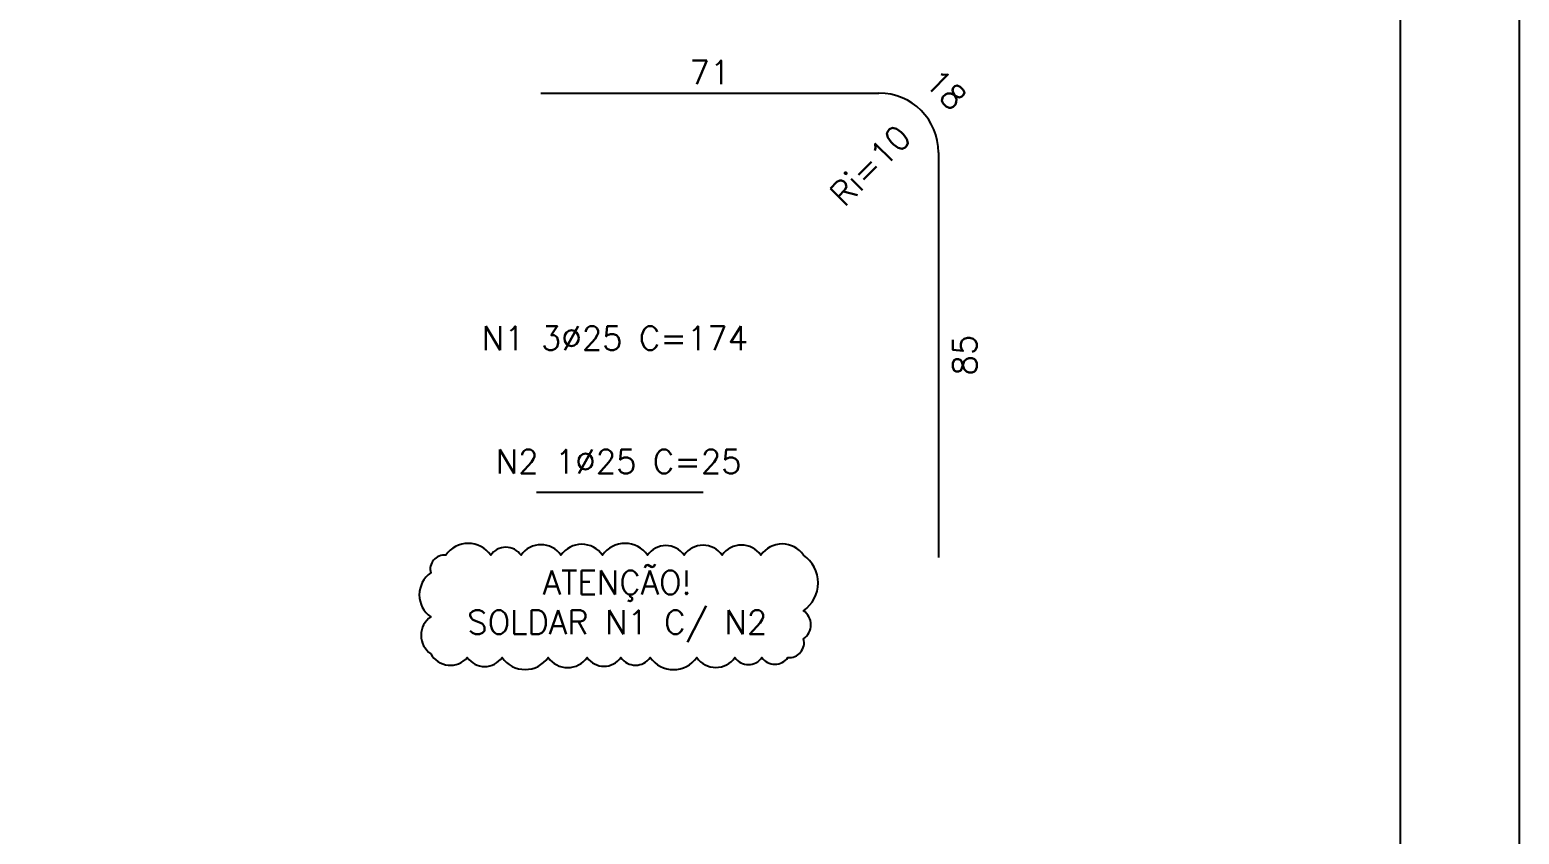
# Model space of a CAD drawing. Header units: centimetres. Extents: x 1658 to 17259, y 8294 to 11444.
# Drawn here: x 10909 to 11847, y 8801 to 9307 of the extents above; entities that cross this region are included whole.
import ezdxf

# ---------------------------------------------------------------- set-up
doc = ezdxf.new("R2010")
doc.units = ezdxf.units.CM
doc.header["$LTSCALE"] = 50
doc.header["$MEASUREMENT"] = 0
doc.header["$PDMODE"] = 67
for name, color, linetype in [('FORMATO-PRECON', 2, 'Continuous'), ('HACHURAS-PRECON', 1, 'Continuous'), ('LINHA-01-PRECON', 1, 'Continuous'), ('LINHA-04-PRECON', 4, 'Continuous'), ('X1', 2, 'Continuous')]:
    doc.layers.add(name, color=color, linetype=linetype)
doc.styles.add('PRECON-ROMANS', font='romans.shx')
doc.styles.get("Standard").update_dxf_attribs({"font": 'romans.shx'})
doc.dimstyles.new('ESC75-25', dxfattribs={"dimscale": 0, "dimtxt": 15, "dimasz": 7, "dimexe": 7, "dimexo": 7, "dimgap": 5.5, "dimtad": 1, "dimdec": 1, "dimlfac": 0.333333, "dimdsep": 46, "dimtxsty": 'Standard', "dimblk": 'ARCHTICK', "dimcen": 0.1, "dimdle": 7, "dimclrd": 256, "dimclre": 256, "dimclrt": 2, "dimadec": 0, "dimazin": 0, "dimtfac": 1, "dimtdec": 1, "dimtix": 1, "dimtmove": 2, "dimatfit": 3, "dimfxl": 1, "dimarcsym": 0})

# ---------------------------------------------------------------- blocks, each defined once
blk = doc.blocks.new('A$C2E607E54')
at = {"layer": 'FORMATO-PRECON'}
blk.add_lwpolyline([(0, 4200), (2970, 4200), (2970, 0), (0, 0)], close=True, dxfattribs=at)
at = {"layer": 'FORMATO-PRECON', "color": 6}
blk.add_lwpolyline([(100, 3950), (2870, 3950), (2870, 100), (100, 100)], close=True, dxfattribs=at)
blk = doc.blocks.new('*D175')
at = {"layer": 'Defpoints', "color": 0, "linetype": 'Continuous', "transparency": 16777216}
for p in [(11230.7, 9267.33), (11230.7, 9267.33), (11443.7, 9267.33)]:
    blk.add_point(p, dxfattribs=at)
at = {"layer": 'LINHA-01-PRECON', "color": 2, "linetype": 'Continuous', "transparency": 16777216, "insert": (11337.2, 9280.33), "char_height": 15, "attachment_point": 5}
blk.add_mtext('71', dxfattribs=at)
blk = doc.blocks.new('_ArchTick')
at = {"color": 0, "linetype": 'ByBlock', "const_width": 0.15}
blk.add_lwpolyline([(-0.5, -0.5), (0.5, 0.5)], dxfattribs=at)
blk = doc.blocks.new('*D176')
at = {"layer": 'Defpoints', "color": 0, "linetype": 'Continuous', "transparency": 16777216}
for p in [(11481.2, 9229.83), (11481.2, 8974.83), (11481.2, 8974.83)]:
    blk.add_point(p, dxfattribs=at)
at = {"layer": 'LINHA-01-PRECON', "color": 2, "linetype": 'Continuous', "transparency": 16777216, "insert": (11497.76, 9102.33), "char_height": 15, "attachment_point": 5, "rotation": 90}
blk.add_mtext('85', dxfattribs=at)

msp = doc.modelspace()

# ---------------------------------------------------------------- linework, layer by layer
at = {"layer": 'LINHA-01-PRECON', "linetype": 'Continuous'}
msp.add_lwpolyline([(11396.19, 8976.31, 0.520567), (11369.24, 8976.31, 0.520567), (11344.8, 8976.31, 0.520567), (11320.93, 8976.31, 0.520567), (11297.89, 8976.31, 0.520567), (11269.53, 8976.31, 0.520567), (11243.33, 8976.31, 0.520567), (11218.18, 8976.31, 0.520567), (11199.07, 8976.31, 0.520567), (11170.79, 8976.31, 0.520567), (11161.29, 8965.12, 0.520567), (11161.29, 8937.45, 0.520567), (11161.29, 8914.2, 0.520567), (11184.34, 8911.83, 0.520567), (11206.23, 8911.83, 0.520567), (11235.3, 8911.83, 0.520567), (11259.8, 8911.83, 0.520567), (11281.07, 8911.83, 0.520567), (11299.57, 8911.83, 0.520567), (11328.9, 8911.83, 0.520567), (11352.92, 8911.83, 0.520567), (11369.92, 8911.83, 0.520567), (11386.3, 8911.83, 0.520567), (11396.19, 8923.57, 0.520567), (11396.19, 8941.32, 0.520567)], format="xyb", close=True, dxfattribs=at)
at = {"layer": 'LINHA-04-PRECON', "extrusion": (0, 1, 0)}
msp.add_line((11230.7, 9267.33), (11443.7, 9267.33), dxfattribs=at)
at = {"layer": 'LINHA-04-PRECON'}
for p, q in [((11481.2, 9229.83), (11481.2, 8974.83)), ((11333.02, 9015.8), (11228.02, 9015.8))]:
    msp.add_line(p, q, dxfattribs=at)
msp.add_arc((11443.7, 9229.83), 37.5, 0, 90, dxfattribs=at)

# ---------------------------------------------------------------- block references
at = {"layer": 'HACHURAS-PRECON', "xscale": 0.7499999999999996, "yscale": 0.7499999999999996, "zscale": 0.7499999999999996}
msp.add_blockref('A$C2E607E54', (9619.53, 8293.94), dxfattribs=at)

# ---------------------------------------------------------------- texts
at = {"layer": 'LINHA-01-PRECON', "color": 2, "linetype": 'Continuous', "char_height": 15, "attachment_point": 5}
for s, insert, rotation in [('18', (11485.9, 9269.59), 315), ('Ri=10', (11438.22, 9221.72), 45)]:
    msp.add_mtext(s, dxfattribs=dict(at, insert=insert, rotation=rotation))
at = {"layer": 'LINHA-01-PRECON', "color": 2, "linetype": 'Continuous', "insert": (11278.81, 8944.09), "char_height": 15, "attachment_point": 5}
msp.add_mtext('{\\C4;ATENÇÃO!\\P}SOLDAR N1 C/ N2', dxfattribs=at)
at = {"layer": 'X1', "style": 'PRECON-ROMANS'}
for s, p in [('N1 3%%C25 C=174', (11193.46, 9105.45)), ('N2 1%%C25 C=25', (11202.23, 9027.76))]:
    msp.add_text(s, height=15, dxfattribs=at).set_placement(p)

# ---------------------------------------------------------------- dimensions: what is measured, and where the dimension line sits
at = {"layer": 'LINHA-01-PRECON', "linetype": 'Continuous'}
dim = msp.add_linear_dim(base=(11230.7, 9267.33), p1=(11443.7, 9267.33), p2=(11230.7, 9267.33), angle=180, dimstyle='ESC75-25', override={"dimscale": 1, "dimse1": 1, "dimse2": 1, "dimsd1": 1, "dimsd2": 1}, dxfattribs=at)
dim.commit()
dim.dimension.update_dxf_attribs({"geometry": '*D175', "text_midpoint": (11337.2, 9280.33)})
dim = msp.add_linear_dim(base=(11481.2, 8974.83), p1=(11481.2, 9229.83), p2=(11481.2, 8974.83), angle=90, dimstyle='ESC75-25', override={"dimscale": 1, "dimse1": 1, "dimse2": 1, "dimsd1": 1, "dimsd2": 1}, dxfattribs=at)
dim.commit()
dim.dimension.update_dxf_attribs({"geometry": '*D176', "text_midpoint": (11497.76, 9102.33), "dimtype": 160})

doc.saveas('drawing.dxf')
